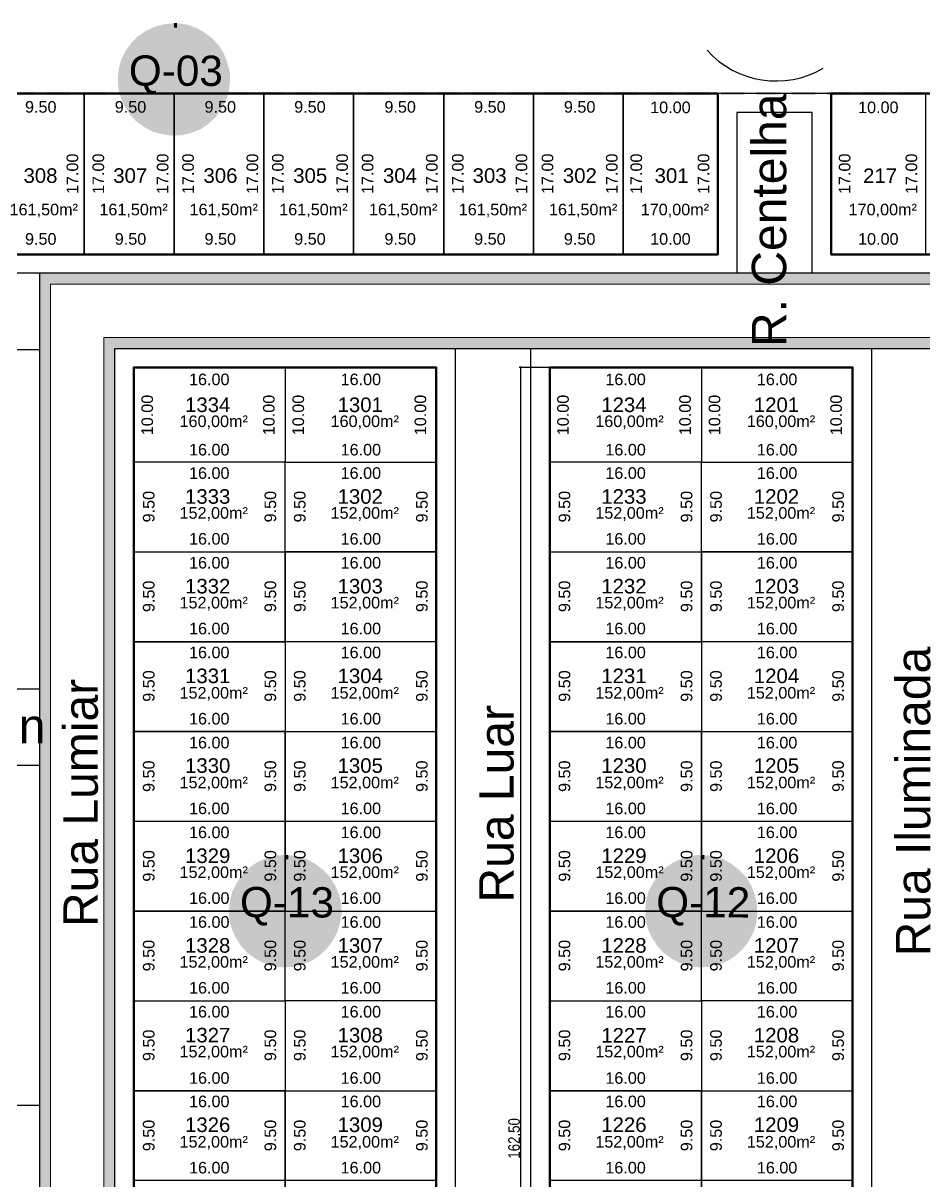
# Model space of a CAD drawing. Extents: x 246293 to 246943, y 9361385 to 9361710.
# Drawn here: x 246475.3 to 246570.5, y 9361574.8 to 9361697.2 of the extents above; entities that cross this region are included whole.
import ezdxf
from ezdxf.xclip import XClip

# ---------------------------------------------------------------- set-up
doc = ezdxf.new("R2010")
doc.units = 0
doc.header["$XCLIPFRAME"] = 0
doc.styles.add('style0', font='', dxfattribs={"height": 4.19039})
doc.styles.add('style1', font='', dxfattribs={"height": 39.531983})
doc.styles.add('style2', font='', dxfattribs={"height": 39.531983})
doc.styles.get('style0').set_extended_font_data('Arial')
doc.styles.get('style1').set_extended_font_data('Arial')
doc.styles.get('style2').set_extended_font_data('TechnicLite0000')

# ---------------------------------------------------------------- blocks, each defined once
blk = doc.blocks.new('Viewport1')
at = {"linetype": 'Continuous', "lineweight": 25, "true_color": 0x0037dd}
for points in [[(246491.25, 9361697.24), (246490.25, 9361697.13), (246489.25, 9361696.87), (246488.3, 9361696.45), (246487.46, 9361695.87), (246486.72, 9361695.13), (246486.14, 9361694.34), (246485.66, 9361693.39), (246485.4, 9361692.39), (246485.3, 9361691.39), (246485.35, 9361690.33), (246485.61, 9361689.38), (246486.03, 9361688.44), (246486.61, 9361687.54), (246487.3, 9361686.8), (246488.14, 9361686.22), (246489.04, 9361685.75), (246490.04, 9361685.48), (246491.04, 9361685.33), (246492.09, 9361685.38), (246493.1, 9361685.64), (246494.05, 9361686.01), (246494.89, 9361686.59), (246495.63, 9361687.28), (246496.26, 9361688.12), (246496.73, 9361689.02), (246497.05, 9361690.02), (246497.16, 9361691.02), (246497.16, 9361692.02), (246496.89, 9361693.02), (246496.52, 9361694.02), (246496, 9361694.87), (246495.31, 9361695.61), (246494.47, 9361696.24), (246493.57, 9361696.76), (246492.62, 9361697.08), (246491.57, 9361697.24), (246491.57, 9361696.76), (246492.52, 9361696.66), (246493.41, 9361696.34), (246494.26, 9361695.92), (246494.99, 9361695.29), (246495.63, 9361694.6), (246496.15, 9361693.81), (246496.52, 9361692.92), (246496.68, 9361691.97), (246496.73, 9361691.02), (246496.63, 9361690.07), (246496.31, 9361689.17), (246495.89, 9361688.33), (246495.31, 9361687.59), (246494.63, 9361686.96), (246493.83, 9361686.43), (246492.94, 9361686.06), (246492.04, 9361685.85), (246491.09, 9361685.8), (246490.14, 9361685.91), (246489.2, 9361686.17), (246488.35, 9361686.59), (246487.61, 9361687.17), (246486.93, 9361687.86), (246486.4, 9361688.65), (246486.03, 9361689.49), (246485.82, 9361690.44), (246485.72, 9361691.39), (246485.82, 9361692.34), (246486.09, 9361693.23), (246486.51, 9361694.08), (246487.03, 9361694.87), (246487.72, 9361695.55), (246488.51, 9361696.08), (246489.41, 9361696.45), (246490.3, 9361696.71), (246491.25, 9361696.76)], [(246491.57, 9361696.76), (246491.25, 9361696.76), (246491.25, 9361697.24), (246491.57, 9361697.24)], [(246503.01, 9361609.26), (246502, 9361609.15), (246501, 9361608.89), (246500.05, 9361608.47), (246499.21, 9361607.89), (246498.47, 9361607.15), (246497.89, 9361606.31), (246497.42, 9361605.41), (246497.16, 9361604.41), (246497.05, 9361603.41), (246497.1, 9361602.35), (246497.37, 9361601.35), (246497.79, 9361600.45), (246498.37, 9361599.56), (246499.05, 9361598.82), (246499.9, 9361598.24), (246500.79, 9361597.77), (246501.79, 9361597.45), (246502.79, 9361597.34), (246503.85, 9361597.4), (246504.85, 9361597.66), (246505.8, 9361598.03), (246506.64, 9361598.61), (246507.38, 9361599.29), (246508.01, 9361600.14), (246508.49, 9361601.03), (246508.8, 9361602.04), (246508.96, 9361603.04), (246508.91, 9361604.04), (246508.7, 9361605.04), (246508.28, 9361605.99), (246507.75, 9361606.89), (246507.06, 9361607.62), (246506.22, 9361608.26), (246505.32, 9361608.78), (246504.38, 9361609.1), (246503.32, 9361609.21), (246503.32, 9361608.78), (246504.27, 9361608.63), (246505.17, 9361608.36), (246506.01, 9361607.89), (246506.75, 9361607.31), (246507.38, 9361606.62), (246507.91, 9361605.83), (246508.28, 9361604.94), (246508.43, 9361603.99), (246508.49, 9361603.04), (246508.38, 9361602.09), (246508.07, 9361601.19), (246507.64, 9361600.35), (246507.06, 9361599.61), (246506.38, 9361598.93), (246505.59, 9361598.45), (246504.69, 9361598.08), (246503.8, 9361597.82), (246502.85, 9361597.77), (246501.9, 9361597.92), (246500.95, 9361598.19), (246500.11, 9361598.61), (246499.37, 9361599.14), (246498.68, 9361599.87), (246498.16, 9361600.67), (246497.79, 9361601.51), (246497.58, 9361602.46), (246497.47, 9361603.41), (246497.58, 9361604.36), (246497.84, 9361605.25), (246498.26, 9361606.1), (246498.84, 9361606.89), (246499.47, 9361607.52), (246500.26, 9361608.1), (246501.16, 9361608.47), (246502.06, 9361608.73), (246503.01, 9361608.78)], [(246503.32, 9361608.78), (246503.01, 9361608.78), (246503.01, 9361609.26), (246503.32, 9361609.21)], [(246547.02, 9361609.26), (246545.96, 9361609.15), (246545.02, 9361608.89), (246544.07, 9361608.47), (246543.22, 9361607.89), (246542.49, 9361607.15), (246541.91, 9361606.31), (246541.43, 9361605.41), (246541.17, 9361604.41), (246541.06, 9361603.41), (246541.11, 9361602.35), (246541.38, 9361601.35), (246541.8, 9361600.45), (246542.38, 9361599.56), (246543.06, 9361598.82), (246543.91, 9361598.24), (246544.8, 9361597.77), (246545.81, 9361597.45), (246546.81, 9361597.34), (246547.86, 9361597.4), (246548.86, 9361597.66), (246549.81, 9361598.03), (246550.66, 9361598.61), (246551.39, 9361599.29), (246552.03, 9361600.14), (246552.5, 9361601.03), (246552.82, 9361602.04), (246552.92, 9361603.04), (246552.87, 9361604.04), (246552.66, 9361605.04), (246552.29, 9361605.99), (246551.76, 9361606.89), (246551.02, 9361607.62), (246550.23, 9361608.26), (246549.34, 9361608.78), (246548.34, 9361609.1), (246547.33, 9361609.21), (246547.33, 9361608.78), (246548.28, 9361608.63), (246549.18, 9361608.36), (246550.02, 9361607.89), (246550.76, 9361607.31), (246551.39, 9361606.62), (246551.92, 9361605.83), (246552.24, 9361604.94), (246552.45, 9361603.99), (246552.5, 9361603.04), (246552.39, 9361602.09), (246552.08, 9361601.19), (246551.66, 9361600.35), (246551.08, 9361599.61), (246550.39, 9361598.93), (246549.6, 9361598.45), (246548.7, 9361598.08), (246547.76, 9361597.82), (246546.81, 9361597.77), (246545.91, 9361597.92), (246544.96, 9361598.19), (246544.12, 9361598.61), (246543.38, 9361599.14), (246542.7, 9361599.87), (246542.17, 9361600.67), (246541.8, 9361601.51), (246541.54, 9361602.46), (246541.48, 9361603.41), (246541.59, 9361604.36), (246541.85, 9361605.25), (246542.27, 9361606.1), (246542.8, 9361606.89), (246543.49, 9361607.52), (246544.28, 9361608.1), (246545.12, 9361608.47), (246546.07, 9361608.73), (246547.02, 9361608.78)], [(246547.33, 9361608.78), (246547.02, 9361608.78), (246547.02, 9361609.26), (246547.33, 9361609.21)]]:
    blk.add_hatch(color=162, dxfattribs=at).paths.add_polyline_path(points)
at = {"linetype": 'Continuous', "lineweight": 25, "true_color": 0xfafafa}
for points in [[(246491.25, 9361697.03), (246490.2, 9361696.92), (246492.25, 9361696.92)], [(246494.36, 9361696.08), (246495.15, 9361695.45), (246487.3, 9361695.45), (246488.14, 9361696.08)], [(246493.41, 9361696.61), (246494.31, 9361696.13), (246488.14, 9361696.13), (246489.09, 9361696.61)], [(246494.31, 9361696.13), (246494.36, 9361696.08), (246488.14, 9361696.08), (246488.14, 9361696.13)], [(246493.36, 9361696.61), (246493.41, 9361696.61), (246489.09, 9361696.61), (246489.14, 9361696.61)], [(246492.36, 9361696.92), (246493.36, 9361696.61), (246489.14, 9361696.61), (246490.14, 9361696.92)], [(246492.25, 9361696.92), (246492.36, 9361696.92), (246490.14, 9361696.92), (246490.2, 9361696.92)], [(246495.89, 9361694.6), (246496.42, 9361693.65), (246486.03, 9361693.65), (246486.56, 9361694.6)], [(246495.2, 9361695.39), (246495.89, 9361694.6), (246486.56, 9361694.6), (246486.61, 9361694.6), (246487.3, 9361695.39)], [(246495.15, 9361695.45), (246495.2, 9361695.39), (246487.3, 9361695.39), (246487.3, 9361695.45)], [(246496.47, 9361693.65), (246496.79, 9361692.65), (246485.66, 9361692.65), (246486.03, 9361693.65)], [(246496.47, 9361693.65), (246486.03, 9361693.65), (246496.42, 9361693.65)], [(246496.79, 9361692.6), (246496.94, 9361691.6), (246485.51, 9361691.6), (246485.66, 9361692.6)], [(246496.79, 9361692.65), (246496.79, 9361692.6), (246485.66, 9361692.6), (246485.66, 9361692.65)], [(246496.94, 9361691.6), (246496.94, 9361691.55), (246485.51, 9361691.55), (246485.51, 9361691.6)], [(246496.94, 9361691.55), (246496.89, 9361690.49), (246485.56, 9361690.49), (246485.51, 9361691.55)], [(246496.89, 9361690.49), (246496.89, 9361690.44), (246485.56, 9361690.44), (246485.56, 9361690.49)], [(246496.89, 9361690.44), (246496.63, 9361689.44), (246485.82, 9361689.44), (246485.56, 9361690.44)], [(246496.63, 9361689.44), (246496.63, 9361689.38), (246485.82, 9361689.38), (246485.82, 9361689.44)], [(246496.63, 9361689.38), (246496.21, 9361688.44), (246486.3, 9361688.44), (246485.82, 9361689.38)], [(246496.21, 9361688.44), (246496.21, 9361688.38), (246486.3, 9361688.38), (246486.3, 9361688.44)], [(246496.21, 9361688.38), (246495.57, 9361687.54), (246486.93, 9361687.54), (246486.88, 9361687.54), (246486.3, 9361688.38)], [(246495.57, 9361687.54), (246494.78, 9361686.8), (246487.67, 9361686.8), (246486.93, 9361687.54)], [(246494.78, 9361686.8), (246494.78, 9361686.75), (246487.72, 9361686.75), (246487.67, 9361686.8)], [(246494.78, 9361686.75), (246493.89, 9361686.22), (246488.62, 9361686.22), (246487.72, 9361686.75)], [(246493.89, 9361686.22), (246493.83, 9361686.17), (246488.67, 9361686.17), (246488.62, 9361686.22)], [(246493.83, 9361686.17), (246492.89, 9361685.8), (246489.62, 9361685.8), (246488.67, 9361686.17)], [(246492.89, 9361685.8), (246492.83, 9361685.8), (246489.67, 9361685.8), (246489.62, 9361685.8)], [(246491.78, 9361685.59), (246490.67, 9361685.59), (246489.67, 9361685.8)], [(246489.67, 9361685.8), (246491.78, 9361685.59), (246492.83, 9361685.8)], [(246504.11, 9361608.89), (246505.11, 9361608.63), (246500.9, 9361608.63), (246501.9, 9361608.89)], [(246504.01, 9361608.94), (246504.11, 9361608.89), (246501.9, 9361608.89), (246501.95, 9361608.94)], [(246503.01, 9361608.99), (246501.95, 9361608.94), (246504.01, 9361608.94)], [(246548.12, 9361608.89), (246549.07, 9361608.63), (246544.91, 9361608.63), (246545.91, 9361608.89)], [(246547.02, 9361608.99), (246545.91, 9361608.94), (246548.02, 9361608.94)], [(246548.02, 9361608.94), (246548.12, 9361608.89), (246545.91, 9361608.89), (246545.91, 9361608.94)], [(246506.12, 9361608.1), (246506.91, 9361607.47), (246499.05, 9361607.47), (246499.9, 9361608.1)], [(246505.17, 9361608.63), (246506.06, 9361608.1), (246499.9, 9361608.1), (246500.84, 9361608.63)], [(246506.12, 9361608.1), (246499.9, 9361608.1), (246506.06, 9361608.1)], [(246505.11, 9361608.63), (246505.17, 9361608.63), (246500.84, 9361608.63), (246500.9, 9361608.63)], [(246550.13, 9361608.1), (246550.92, 9361607.47), (246543.06, 9361607.47), (246543.91, 9361608.1)], [(246549.13, 9361608.63), (246550.08, 9361608.1), (246543.91, 9361608.1), (246544.86, 9361608.63)], [(246550.13, 9361608.1), (246543.91, 9361608.1), (246550.08, 9361608.1)], [(246549.07, 9361608.63), (246549.13, 9361608.63), (246544.86, 9361608.63), (246544.91, 9361608.63)], [(246507.7, 9361606.62), (246508.17, 9361605.67), (246497.79, 9361605.67), (246498.31, 9361606.62)], [(246507.64, 9361606.62), (246507.7, 9361606.62), (246498.31, 9361606.62), (246498.37, 9361606.62)], [(246506.96, 9361607.41), (246507.64, 9361606.62), (246498.37, 9361606.62), (246499.05, 9361607.41)], [(246506.91, 9361607.47), (246506.96, 9361607.41), (246499.05, 9361607.41), (246499.05, 9361607.47)], [(246551.66, 9361606.62), (246552.18, 9361605.67), (246541.8, 9361605.67), (246542.33, 9361606.62)], [(246550.97, 9361607.41), (246551.66, 9361606.62), (246542.33, 9361606.62), (246543.01, 9361607.41)], [(246550.92, 9361607.47), (246550.97, 9361607.41), (246543.01, 9361607.41), (246543.06, 9361607.47)], [(246508.22, 9361605.67), (246508.54, 9361604.67), (246497.42, 9361604.67), (246497.79, 9361605.67)], [(246508.22, 9361605.67), (246497.79, 9361605.67), (246508.17, 9361605.67)], [(246552.24, 9361605.67), (246552.55, 9361604.67), (246541.43, 9361604.67), (246541.8, 9361605.67)], [(246552.24, 9361605.67), (246541.8, 9361605.67), (246552.18, 9361605.67)], [(246508.54, 9361604.62), (246508.7, 9361603.56), (246497.26, 9361603.56), (246497.42, 9361604.62)], [(246508.54, 9361604.67), (246508.54, 9361604.62), (246497.42, 9361604.62), (246497.42, 9361604.67)], [(246552.55, 9361604.62), (246552.71, 9361603.56), (246541.27, 9361603.56), (246541.43, 9361604.62)], [(246552.55, 9361604.67), (246552.55, 9361604.62), (246541.43, 9361604.62), (246541.43, 9361604.67)], [(246508.7, 9361603.56), (246508.65, 9361602.51), (246497.31, 9361602.51), (246497.26, 9361603.56)], [(246552.71, 9361603.56), (246552.66, 9361602.51), (246541.33, 9361602.51), (246541.27, 9361603.56)], [(246508.65, 9361602.51), (246508.65, 9361602.46), (246497.31, 9361602.46), (246497.31, 9361602.51)], [(246508.65, 9361602.46), (246508.43, 9361601.46), (246497.58, 9361601.46), (246497.31, 9361602.46)], [(246552.66, 9361602.51), (246552.66, 9361602.46), (246541.33, 9361602.46), (246541.33, 9361602.51)], [(246552.66, 9361602.46), (246552.39, 9361601.46), (246541.59, 9361601.46), (246541.33, 9361602.46)], [(246508.43, 9361601.46), (246508.38, 9361601.4), (246497.58, 9361601.4), (246497.58, 9361601.46)], [(246508.38, 9361601.4), (246507.96, 9361600.45), (246498.05, 9361600.45), (246497.58, 9361601.4)], [(246507.96, 9361600.45), (246507.96, 9361600.4), (246498.05, 9361600.4), (246498.05, 9361600.45)], [(246507.96, 9361600.4), (246507.33, 9361599.56), (246498.68, 9361599.56), (246498.05, 9361600.4)], [(246552.39, 9361601.46), (246552.39, 9361601.4), (246541.59, 9361601.4), (246541.59, 9361601.46)], [(246552.39, 9361601.4), (246551.97, 9361600.45), (246542.01, 9361600.45), (246541.59, 9361601.4)], [(246551.97, 9361600.45), (246551.92, 9361600.4), (246542.06, 9361600.4), (246542.01, 9361600.45)], [(246551.92, 9361600.4), (246551.34, 9361599.56), (246542.64, 9361599.56), (246542.06, 9361600.4)], [(246507.33, 9361599.56), (246507.33, 9361599.51), (246498.68, 9361599.51), (246498.68, 9361599.56)], [(246507.33, 9361599.51), (246506.54, 9361598.82), (246499.42, 9361598.82), (246498.68, 9361599.51)], [(246551.34, 9361599.56), (246551.29, 9361599.51), (246542.7, 9361599.51), (246542.64, 9361599.56)], [(246551.29, 9361599.51), (246550.55, 9361598.82), (246543.43, 9361598.82), (246542.7, 9361599.51)], [(246506.54, 9361598.82), (246506.54, 9361598.77), (246499.47, 9361598.77), (246499.42, 9361598.82)], [(246506.54, 9361598.77), (246505.64, 9361598.19), (246500.37, 9361598.19), (246499.47, 9361598.77)], [(246505.64, 9361598.19), (246505.59, 9361598.19), (246500.42, 9361598.19), (246500.37, 9361598.19)], [(246505.59, 9361598.19), (246504.64, 9361597.82), (246501.37, 9361597.82), (246500.42, 9361598.19)], [(246504.64, 9361597.82), (246504.59, 9361597.82), (246501.42, 9361597.82), (246501.37, 9361597.82)], [(246503.53, 9361597.61), (246502.43, 9361597.61), (246501.42, 9361597.82)], [(246501.42, 9361597.82), (246503.53, 9361597.61), (246504.59, 9361597.82)], [(246550.55, 9361598.82), (246550.5, 9361598.77), (246543.49, 9361598.77), (246543.43, 9361598.82)], [(246550.5, 9361598.77), (246549.65, 9361598.19), (246544.38, 9361598.19), (246543.49, 9361598.77)], [(246549.6, 9361598.19), (246544.38, 9361598.19), (246549.65, 9361598.19)], [(246549.6, 9361598.19), (246548.6, 9361597.82), (246545.44, 9361597.82), (246545.38, 9361597.82), (246544.38, 9361598.19)], [(246547.55, 9361597.61), (246546.44, 9361597.61), (246545.44, 9361597.82)], [(246545.44, 9361597.82), (246547.55, 9361597.61), (246548.6, 9361597.82)]]:
    blk.add_hatch(color=7, dxfattribs=at).paths.add_polyline_path(points)
at = {"linetype": 'Continuous', "lineweight": 0, "true_color": 0x93278f}
for points in [[(246474.07, 9361689.96), (246476.55, 9361689.96), (246476.55, 9361689.65), (246474.07, 9361689.65)], [(246477.81, 9361689.96), (246480.29, 9361689.96), (246480.29, 9361689.65), (246477.81, 9361689.65)], [(246481.55, 9361689.96), (246484.08, 9361689.96), (246484.08, 9361689.65), (246481.55, 9361689.65)], [(246485.3, 9361689.96), (246487.83, 9361689.96), (246487.83, 9361689.65), (246485.3, 9361689.65)], [(246489.04, 9361689.96), (246491.57, 9361689.96), (246491.57, 9361689.65), (246489.04, 9361689.65)], [(246492.83, 9361689.96), (246495.31, 9361689.96), (246495.31, 9361689.65), (246492.83, 9361689.65)], [(246496.58, 9361689.96), (246499.05, 9361689.96), (246499.05, 9361689.65), (246496.58, 9361689.65)], [(246500.32, 9361689.96), (246502.79, 9361689.96), (246502.79, 9361689.65), (246500.32, 9361689.65)], [(246504.06, 9361689.96), (246506.54, 9361689.96), (246506.54, 9361689.65), (246504.06, 9361689.65)], [(246507.8, 9361689.96), (246510.33, 9361689.96), (246510.33, 9361689.65), (246507.8, 9361689.65)], [(246511.54, 9361689.96), (246514.07, 9361689.96), (246514.07, 9361689.65), (246511.54, 9361689.65)], [(246515.29, 9361689.96), (246517.82, 9361689.96), (246517.82, 9361689.65), (246515.29, 9361689.65)], [(246519.08, 9361689.96), (246521.56, 9361689.96), (246521.56, 9361689.65), (246519.08, 9361689.65)], [(246522.82, 9361689.96), (246525.3, 9361689.96), (246525.3, 9361689.65), (246522.82, 9361689.65)], [(246526.57, 9361689.96), (246529.04, 9361689.96), (246529.04, 9361689.65), (246526.57, 9361689.65)], [(246530.31, 9361689.96), (246532.79, 9361689.96), (246532.79, 9361689.65), (246530.31, 9361689.65)], [(246534.05, 9361689.96), (246536.58, 9361689.96), (246536.58, 9361689.65), (246534.05, 9361689.65)], [(246537.79, 9361689.96), (246540.32, 9361689.96), (246540.32, 9361689.65), (246537.79, 9361689.65)], [(246541.54, 9361689.96), (246544.07, 9361689.96), (246544.07, 9361689.65), (246541.54, 9361689.65)], [(246545.33, 9361689.96), (246547.81, 9361689.96), (246547.81, 9361689.65), (246545.33, 9361689.65)], [(246549.07, 9361689.96), (246551.55, 9361689.96), (246551.55, 9361689.65), (246549.07, 9361689.65)], [(246552.82, 9361689.96), (246555.29, 9361689.96), (246555.29, 9361689.65), (246552.82, 9361689.65)], [(246556.56, 9361689.96), (246559.04, 9361689.96), (246559.04, 9361689.65), (246556.56, 9361689.65)], [(246560.3, 9361689.96), (246562.83, 9361689.96), (246562.83, 9361689.65), (246560.3, 9361689.65)], [(246564.04, 9361689.96), (246566.57, 9361689.96), (246566.57, 9361689.65), (246564.04, 9361689.65)], [(246567.79, 9361689.96), (246570.32, 9361689.96), (246570.32, 9361689.65), (246567.79, 9361689.65)]]:
    blk.add_hatch(color=217, dxfattribs=at).paths.add_polyline_path(points)
at = {"linetype": 'Continuous', "lineweight": 0, "true_color": 0xed1f24}
for points in [[(246783.26, 9361670.78), (246785, 9361670.3), (246477.02, 9361670.3), (246477.02, 9361670.78)], [(246912.66, 9361670.3), (246914.09, 9361669.77), (246477.02, 9361669.77), (246477.02, 9361670.3)], [(246914.09, 9361669.77), (246914.45, 9361669.62), (246477.02, 9361669.62), (246477.02, 9361669.77)], [(246478.18, 9361669.62), (246478.18, 9361662.71), (246477.02, 9361662.71), (246477.02, 9361669.62)], [(246786.21, 9361663.98), (246786.21, 9361662.82), (246483.82, 9361662.82), (246483.82, 9361663.98)], [(246484.98, 9361662.82), (246484.98, 9361454.86), (246483.82, 9361454.86), (246483.82, 9361662.82)], [(246478.18, 9361662.71), (246478.18, 9361454.86), (246477.02, 9361454.86), (246477.02, 9361662.71)]]:
    blk.add_hatch(color=240, dxfattribs=at).paths.add_polyline_path(points)
at = {"color": 1, "linetype": 'Continuous', "lineweight": 25, "true_color": 0xff0000}
for p, q in [((246530.94, 9361660.81), (246527.73, 9361660.81)), ((246527.88, 9361660.92), (246527.88, 9361498.13)), ((246527.94, 9361660.76), (246527.88, 9361660.81))]:
    blk.add_line(p, q, dxfattribs=at)
for points in [[(246665.72, 9361672.78), (246656.23, 9361672.78), (246646.74, 9361672.78), (246637.26, 9361672.78), (246627.72, 9361672.78), (246618.23, 9361672.78), (246608.74, 9361672.78), (246599.25, 9361672.78), (246589.77, 9361672.78), (246580.22, 9361672.78), (246570.74, 9361672.78), (246560.72, 9361672.78), (246560.72, 9361689.81), (246548.76, 9361689.81), (246548.76, 9361672.78), (246538.74, 9361672.78), (246529.26, 9361672.78), (246519.77, 9361672.78), (246510.23, 9361672.78), (246500.74, 9361672.78), (246491.25, 9361672.78), (246481.76, 9361672.78), (246472.22, 9361672.78)], [(246665.72, 9361670.78), (246656.23, 9361670.78), (246646.74, 9361670.78), (246637.26, 9361670.78), (246627.72, 9361670.78), (246618.23, 9361670.78), (246608.74, 9361670.78), (246599.25, 9361670.78), (246589.77, 9361670.78), (246580.22, 9361670.78), (246570.74, 9361670.78), (246558.72, 9361670.78), (246558.72, 9361687.8), (246550.76, 9361687.8), (246550.76, 9361670.78), (246538.74, 9361670.78), (246529.26, 9361670.78), (246519.77, 9361670.78), (246510.23, 9361670.78), (246500.74, 9361670.78), (246491.25, 9361670.78), (246481.76, 9361670.78), (246472.22, 9361670.78)], [(246465, 9361662.71), (246477.02, 9361662.71), (246477.02, 9361644.74), (246477.02, 9361626.76), (246465, 9361626.76)], [(246912.66, 9361670.3), (246785, 9361670.3), (246783.26, 9361670.78), (246477.02, 9361670.78), (246477.02, 9361662.71), (246477.02, 9361453.8), (246484.98, 9361452.8), (246484.98, 9361662.82), (246785, 9361662.82), (246785, 9361650.27), (246916.83, 9361650.27)], [(246520.98, 9361496.29), (246484.98, 9361496.29), (246484.98, 9361662.82), (246520.98, 9361662.82), (246520.98, 9361496.29)], [(246564.99, 9361496.29), (246528.99, 9361496.29), (246528.99, 9361662.82), (246564.99, 9361662.82), (246564.99, 9361496.29)], [(246518.98, 9361498.29), (246486.98, 9361498.29), (246486.98, 9361660.81), (246518.98, 9361660.81), (246518.98, 9361498.29)], [(246562.99, 9361498.29), (246530.99, 9361498.29), (246530.99, 9361660.81), (246562.99, 9361660.81), (246562.99, 9361498.29)], [(246454.2, 9361618.75), (246455.51, 9361618.75), (246465, 9361618.75), (246477.02, 9361618.75), (246477.02, 9361600.72), (246477.02, 9361582.74), (246465, 9361582.74), (246455.51, 9361582.74), (246445.97, 9361582.74), (246436.49, 9361582.74), (246427, 9361582.74), (246417.51, 9361582.74), (246408.02, 9361582.74), (246398.48, 9361582.74), (246389, 9361582.74), (246379.51, 9361582.74), (246375.71, 9361582.74)]]:
    blk.add_lwpolyline(points, dxfattribs=at)
at = {"color": 5, "linetype": 'Continuous', "lineweight": 50, "true_color": 0x0000ff}
for points in [[(246548.76, 9361689.81), (246538.74, 9361689.81), (246529.26, 9361689.81), (246519.77, 9361689.81), (246510.23, 9361689.81), (246500.74, 9361689.81), (246491.25, 9361689.81), (246481.76, 9361689.81), (246472.22, 9361689.81), (246462.74, 9361689.81), (246447.45, 9361689.81), (246444.08, 9361672.78), (246462.74, 9361672.78), (246472.22, 9361672.78), (246481.76, 9361672.78), (246491.25, 9361672.78), (246500.74, 9361672.78), (246510.23, 9361672.78), (246519.77, 9361672.78), (246529.26, 9361672.78), (246538.74, 9361672.78), (246548.76, 9361672.78), (246548.76, 9361689.81)], [(246665.72, 9361689.81), (246656.23, 9361689.81), (246646.74, 9361689.81), (246637.26, 9361689.81), (246627.72, 9361689.81), (246618.23, 9361689.81), (246608.74, 9361689.81), (246599.25, 9361689.81), (246589.77, 9361689.81), (246580.22, 9361689.81), (246570.74, 9361689.81), (246560.72, 9361689.81), (246560.72, 9361672.78), (246570.74, 9361672.78), (246580.22, 9361672.78), (246589.77, 9361672.78), (246599.25, 9361672.78), (246608.74, 9361672.78), (246618.23, 9361672.78), (246627.72, 9361672.78), (246637.26, 9361672.78), (246646.74, 9361672.78), (246656.23, 9361672.78), (246665.72, 9361672.78)], [(246486.98, 9361498.29), (246518.98, 9361498.29), (246518.98, 9361660.81), (246486.98, 9361660.81), (246486.98, 9361498.29)], [(246530.99, 9361498.29), (246562.99, 9361498.29), (246562.99, 9361660.81), (246530.99, 9361660.81), (246530.99, 9361498.29)]]:
    blk.add_lwpolyline(points, dxfattribs=at)
at = {"color": 3, "linetype": 'Continuous', "lineweight": 25, "true_color": 0x00ff00}
for points in [[(246481.76, 9361689.81), (246472.22, 9361689.81), (246472.22, 9361672.78), (246481.76, 9361672.78), (246481.76, 9361689.81)], [(246491.25, 9361689.81), (246481.76, 9361689.81), (246481.76, 9361672.78), (246491.25, 9361672.78), (246491.25, 9361689.81)], [(246500.74, 9361689.81), (246491.25, 9361689.81), (246491.25, 9361672.78), (246500.74, 9361672.78), (246500.74, 9361689.81)], [(246510.23, 9361689.81), (246500.74, 9361689.81), (246500.74, 9361672.78), (246510.23, 9361672.78), (246510.23, 9361689.81)], [(246519.77, 9361689.81), (246510.23, 9361689.81), (246510.23, 9361672.78), (246519.77, 9361672.78), (246519.77, 9361689.81)], [(246529.26, 9361689.81), (246519.77, 9361689.81), (246519.77, 9361672.78), (246529.26, 9361672.78), (246529.26, 9361689.81)], [(246538.74, 9361689.81), (246529.26, 9361689.81), (246529.26, 9361672.78), (246538.74, 9361672.78), (246538.74, 9361689.81)], [(246548.76, 9361689.81), (246538.74, 9361689.81), (246538.74, 9361672.78), (246548.76, 9361672.78), (246548.76, 9361689.81)], [(246570.74, 9361689.81), (246560.72, 9361689.81), (246560.72, 9361672.78), (246570.74, 9361672.78), (246570.74, 9361689.81)], [(246503.01, 9361660.81), (246503.01, 9361650.8), (246486.98, 9361650.8), (246486.98, 9361660.81), (246503.01, 9361660.81)], [(246503.01, 9361660.81), (246503.01, 9361650.8), (246518.98, 9361650.8), (246518.98, 9361660.81), (246503.01, 9361660.81)], [(246547.02, 9361660.81), (246547.02, 9361650.8), (246530.99, 9361650.8), (246530.99, 9361660.81), (246547.02, 9361660.81)], [(246547.02, 9361660.81), (246547.02, 9361650.8), (246562.99, 9361650.8), (246562.99, 9361660.81), (246547.02, 9361660.81)], [(246503.01, 9361641.31), (246503.01, 9361650.8), (246486.98, 9361650.8), (246486.98, 9361641.31), (246503.01, 9361641.31)], [(246503.01, 9361641.31), (246503.01, 9361650.8), (246518.98, 9361650.8), (246518.98, 9361641.31), (246503.01, 9361641.31)], [(246547.02, 9361641.31), (246547.02, 9361650.8), (246530.99, 9361650.8), (246530.99, 9361641.31), (246547.02, 9361641.31)], [(246547.02, 9361641.31), (246547.02, 9361650.8), (246562.99, 9361650.8), (246562.99, 9361641.31), (246547.02, 9361641.31)], [(246503.01, 9361641.31), (246518.98, 9361641.31), (246518.98, 9361631.77), (246503.01, 9361631.77), (246503.01, 9361641.31), (246503.01, 9361631.77), (246486.98, 9361631.77), (246486.98, 9361641.31), (246503.01, 9361641.31)], [(246547.02, 9361641.31), (246562.99, 9361641.31), (246562.99, 9361631.77), (246547.02, 9361631.77), (246547.02, 9361641.31), (246547.02, 9361631.77), (246530.99, 9361631.77), (246530.99, 9361641.31), (246547.02, 9361641.31)], [(246503.01, 9361622.28), (246518.98, 9361622.28), (246518.98, 9361631.77), (246503.01, 9361631.77), (246503.01, 9361622.28), (246486.98, 9361622.28), (246486.98, 9361631.77), (246503.01, 9361631.77), (246503.01, 9361622.28), (246518.98, 9361622.28), (246518.98, 9361612.79), (246503.01, 9361612.79), (246503.01, 9361622.28), (246503.01, 9361612.79), (246486.98, 9361612.79), (246486.98, 9361622.28), (246503.01, 9361622.28)], [(246547.02, 9361622.28), (246562.99, 9361622.28), (246562.99, 9361631.77), (246547.02, 9361631.77), (246547.02, 9361622.28), (246530.99, 9361622.28), (246530.99, 9361631.77), (246547.02, 9361631.77), (246547.02, 9361622.28), (246562.99, 9361622.28), (246562.99, 9361612.79), (246547.02, 9361612.79), (246547.02, 9361622.28), (246547.02, 9361612.79), (246530.99, 9361612.79), (246530.99, 9361622.28), (246547.02, 9361622.28)], [(246503.01, 9361603.3), (246518.98, 9361603.3), (246518.98, 9361593.81), (246503.01, 9361593.81), (246503.01, 9361603.3), (246486.98, 9361603.3), (246486.98, 9361593.81), (246503.01, 9361593.81), (246503.01, 9361603.3), (246518.98, 9361603.3), (246518.98, 9361612.79), (246503.01, 9361612.79), (246503.01, 9361603.3), (246503.01, 9361612.79), (246486.98, 9361612.79), (246486.98, 9361603.3), (246503.01, 9361603.3)], [(246547.02, 9361603.3), (246562.99, 9361603.3), (246562.99, 9361593.81), (246547.02, 9361593.81), (246547.02, 9361603.3), (246530.99, 9361603.3), (246530.99, 9361593.81), (246547.02, 9361593.81), (246547.02, 9361603.3), (246562.99, 9361603.3), (246562.99, 9361612.79), (246547.02, 9361612.79), (246547.02, 9361603.3), (246547.02, 9361612.79), (246530.99, 9361612.79), (246530.99, 9361603.3), (246547.02, 9361603.3)], [(246503.01, 9361584.27), (246518.98, 9361584.27), (246518.98, 9361593.81), (246503.01, 9361593.81), (246503.01, 9361584.27), (246486.98, 9361584.27), (246486.98, 9361593.81), (246503.01, 9361593.81), (246503.01, 9361584.27), (246518.98, 9361584.27), (246518.98, 9361574.78), (246503.01, 9361574.78), (246503.01, 9361584.27), (246503.01, 9361574.78), (246486.98, 9361574.78), (246486.98, 9361584.27), (246503.01, 9361584.27)], [(246547.02, 9361584.27), (246562.99, 9361584.27), (246562.99, 9361593.81), (246547.02, 9361593.81), (246547.02, 9361584.27), (246530.99, 9361584.27), (246530.99, 9361593.81), (246547.02, 9361593.81), (246547.02, 9361584.27), (246562.99, 9361584.27), (246562.99, 9361574.78), (246547.02, 9361574.78), (246547.02, 9361584.27), (246547.02, 9361574.78), (246530.99, 9361574.78), (246530.99, 9361584.27), (246547.02, 9361584.27)], [(246503.01, 9361565.29), (246518.98, 9361565.29), (246518.98, 9361555.8), (246503.01, 9361555.8), (246503.01, 9361565.29), (246486.98, 9361565.29), (246486.98, 9361555.8), (246503.01, 9361555.8), (246503.01, 9361565.29), (246518.98, 9361565.29), (246518.98, 9361574.78), (246503.01, 9361574.78), (246503.01, 9361565.29), (246503.01, 9361574.78), (246486.98, 9361574.78), (246486.98, 9361565.29), (246503.01, 9361565.29)], [(246547.02, 9361565.29), (246562.99, 9361565.29), (246562.99, 9361555.8), (246547.02, 9361555.8), (246547.02, 9361565.29), (246530.99, 9361565.29), (246530.99, 9361555.8), (246547.02, 9361555.8), (246547.02, 9361565.29), (246562.99, 9361565.29), (246562.99, 9361574.78), (246547.02, 9361574.78), (246547.02, 9361565.29), (246547.02, 9361574.78), (246530.99, 9361574.78), (246530.99, 9361565.29), (246547.02, 9361565.29)]]:
    blk.add_lwpolyline(points, dxfattribs=at)
at = {"color": 240, "linetype": 'Continuous', "lineweight": 0, "true_color": 0xed1f24}
blk.add_lwpolyline([(246784.84, 9361669.09), (246783.05, 9361669.62), (246478.18, 9361669.62), (246478.18, 9361662.71), (246478.18, 9361454.86), (246483.82, 9361454.12), (246483.82, 9361663.98), (246786.21, 9361663.98), (246786.21, 9361651.48), (246916.4, 9361651.48)], dxfattribs=at)
at = {"color": 254, "linetype": 'Continuous', "lineweight": 25, "true_color": 0xdcdcdc}
blk.add_arc((246554.92, 9361700.98), 9.86, 222.0996, 300.2399, dxfattribs=at)
at = {"color": 162, "linetype": 'Continuous', "lineweight": 25, "true_color": 0x0037dd, "char_height": 3.202, "attachment_point": 7, "rotation": 359.8022, "style": 'style0'}
for s, insert in [('Q-03', (246486.46, 9361689.75)), ('Q-13', (246498.21, 9361601.77)), ('Q-12', (246542.22, 9361601.77))]:
    blk.add_mtext(s, dxfattribs=dict(at, insert=insert))
at = {"color": 18, "linetype": 'Continuous', "lineweight": 25, "true_color": 0x000000, "insert": (246556.03, 9361662.97), "char_height": 3.6369, "attachment_point": 7, "rotation": 90, "style": 'style1'}
blk.add_mtext('R. Centelha', dxfattribs=at)
at = {"color": 1, "linetype": 'Continuous', "lineweight": 25, "true_color": 0xff0000, "attachment_point": 7, "style": 'style0'}
for s, insert, char_height in [('9.50', (246475.49, 9361687.75), 1.225), ('9.50', (246484.98, 9361687.75), 1.225), ('9.50', (246494.47, 9361687.75), 1.225), ('9.50', (246503.95, 9361687.75), 1.225), ('9.50', (246513.49, 9361687.75), 1.225), ('9.50', (246522.98, 9361687.75), 1.225), ('9.50', (246532.47, 9361687.75), 1.225), ('10.00', (246541.59, 9361687.7), 1.225), ('10.00', (246563.57, 9361687.7), 1.225), ('308', (246475.33, 9361680.32), 1.542), ('307', (246484.82, 9361680.32), 1.542), ('306', (246494.36, 9361680.32), 1.542), ('305', (246503.85, 9361680.32), 1.542), ('304', (246513.34, 9361680.32), 1.542), ('303', (246522.82, 9361680.32), 1.542), ('302', (246532.36, 9361680.32), 1.542), ('301', (246542.06, 9361680.32), 1.542), ('217', (246564.1, 9361680.32), 1.542), ('161,50m²', (246473.86, 9361676.68), 1.225), ('161,50m²', (246483.35, 9361676.68), 1.225), ('161,50m²', (246492.89, 9361676.68), 1.225), ('161,50m²', (246502.37, 9361676.68), 1.225), ('161,50m²', (246511.86, 9361676.68), 1.225), ('161,50m²', (246521.35, 9361676.68), 1.225), ('161,50m²', (246530.89, 9361676.68), 1.225), ('170,00m²', (246540.59, 9361676.68), 1.225), ('170,00m²', (246562.57, 9361676.68), 1.225), ('9.50', (246475.49, 9361673.78), 1.225), ('9.50', (246484.98, 9361673.78), 1.225), ('9.50', (246494.47, 9361673.78), 1.225), ('9.50', (246503.95, 9361673.78), 1.225), ('9.50', (246513.49, 9361673.78), 1.225), ('9.50', (246522.98, 9361673.78), 1.225), ('9.50', (246532.47, 9361673.78), 1.225), ('10.00', (246541.59, 9361673.78), 1.225), ('10.00', (246563.57, 9361673.78), 1.225), ('16.00', (246492.83, 9361658.92), 1.225), ('16.00', (246508.86, 9361658.92), 1.225), ('16.00', (246536.85, 9361658.92), 1.225), ('16.00', (246552.87, 9361658.92), 1.225), ('1334', (246492.41, 9361656.07), 1.542), ('1301', (246508.54, 9361656.07), 1.542), ('1234', (246536.42, 9361656.07), 1.542), ('1201', (246552.55, 9361656.07), 1.542), ('160,00m²', (246491.83, 9361654.28), 1.225), ('160,00m²', (246507.8, 9361654.28), 1.225), ('160,00m²', (246535.79, 9361654.28), 1.225), ('160,00m²', (246551.81, 9361654.28), 1.225), ('16.00', (246492.83, 9361651.48), 1.225), ('16.00', (246508.86, 9361651.48), 1.225), ('16.00', (246536.85, 9361651.48), 1.225), ('16.00', (246552.87, 9361651.48), 1.225), ('16.00', (246492.83, 9361649.01), 1.225), ('16.00', (246508.86, 9361649.01), 1.225), ('16.00', (246536.85, 9361649.01), 1.225), ('16.00', (246552.87, 9361649.01), 1.225), ('1333', (246492.41, 9361646.37), 1.542), ('1302', (246508.54, 9361646.37), 1.542), ('1233', (246536.42, 9361646.37), 1.542), ('1202', (246552.55, 9361646.37), 1.542), ('152,00m²', (246491.83, 9361644.58), 1.225), ('152,00m²', (246507.8, 9361644.58), 1.225), ('152,00m²', (246535.79, 9361644.58), 1.225), ('152,00m²', (246551.81, 9361644.58), 1.225), ('16.00', (246492.83, 9361642.05), 1.225), ('16.00', (246508.86, 9361642.05), 1.225), ('16.00', (246536.85, 9361642.05), 1.225), ('16.00', (246552.87, 9361642.05), 1.225), ('16.00', (246492.83, 9361639.52), 1.225), ('16.00', (246508.86, 9361639.52), 1.225), ('16.00', (246536.85, 9361639.52), 1.225), ('16.00', (246552.87, 9361639.52), 1.225), ('1332', (246492.41, 9361636.88), 1.542), ('1303', (246508.54, 9361636.88), 1.542), ('1232', (246536.42, 9361636.88), 1.542), ('1203', (246552.55, 9361636.88), 1.542), ('152,00m²', (246491.83, 9361635.09), 1.225), ('152,00m²', (246507.8, 9361635.09), 1.225), ('152,00m²', (246535.79, 9361635.09), 1.225), ('152,00m²', (246551.81, 9361635.09), 1.225), ('16.00', (246492.83, 9361632.56), 1.225), ('16.00', (246508.86, 9361632.56), 1.225), ('16.00', (246536.85, 9361632.56), 1.225), ('16.00', (246552.87, 9361632.56), 1.225), ('16.00', (246492.83, 9361630.03), 1.225), ('16.00', (246508.86, 9361630.03), 1.225), ('16.00', (246536.85, 9361630.03), 1.225), ('16.00', (246552.87, 9361630.03), 1.225), ('1331', (246492.41, 9361627.39), 1.542), ('1304', (246508.54, 9361627.39), 1.542), ('1231', (246536.42, 9361627.39), 1.542), ('1204', (246552.55, 9361627.39), 1.542), ('152,00m²', (246491.83, 9361625.55), 1.225), ('152,00m²', (246507.8, 9361625.55), 1.225), ('152,00m²', (246535.79, 9361625.55), 1.225), ('152,00m²', (246551.81, 9361625.55), 1.225), ('16.00', (246492.83, 9361623.02), 1.225), ('16.00', (246508.86, 9361623.02), 1.225), ('16.00', (246536.85, 9361623.02), 1.225), ('16.00', (246552.87, 9361623.02), 1.225), ('16.00', (246492.83, 9361620.49), 1.225), ('16.00', (246508.86, 9361620.49), 1.225), ('16.00', (246536.85, 9361620.49), 1.225), ('16.00', (246552.87, 9361620.49), 1.225), ('1330', (246492.41, 9361617.9), 1.542), ('1305', (246508.54, 9361617.9), 1.542), ('1230', (246536.42, 9361617.9), 1.542), ('1205', (246552.55, 9361617.9), 1.542), ('152,00m²', (246491.83, 9361616.06), 1.225), ('152,00m²', (246507.8, 9361616.06), 1.225), ('152,00m²', (246535.79, 9361616.06), 1.225), ('152,00m²', (246551.81, 9361616.06), 1.225), ('16.00', (246492.83, 9361613.53), 1.225), ('16.00', (246508.86, 9361613.53), 1.225), ('16.00', (246536.85, 9361613.53), 1.225), ('16.00', (246552.87, 9361613.53), 1.225), ('16.00', (246492.83, 9361611), 1.225), ('16.00', (246508.86, 9361611), 1.225), ('16.00', (246536.85, 9361611), 1.225), ('16.00', (246552.87, 9361611), 1.225), ('1329', (246492.41, 9361608.36), 1.542), ('1306', (246508.54, 9361608.36), 1.542), ('1229', (246536.42, 9361608.36), 1.542), ('1206', (246552.55, 9361608.36), 1.542), ('152,00m²', (246491.83, 9361606.57), 1.225), ('152,00m²', (246507.8, 9361606.57), 1.225), ('152,00m²', (246535.79, 9361606.57), 1.225), ('152,00m²', (246551.81, 9361606.57), 1.225), ('16.00', (246492.83, 9361604.04), 1.225), ('16.00', (246508.86, 9361604.04), 1.225), ('16.00', (246536.85, 9361604.04), 1.225), ('16.00', (246552.87, 9361604.04), 1.225), ('16.00', (246492.83, 9361601.51), 1.225), ('16.00', (246508.86, 9361601.51), 1.225), ('16.00', (246536.85, 9361601.51), 1.225), ('16.00', (246552.87, 9361601.51), 1.225), ('1328', (246492.41, 9361598.87), 1.542), ('1307', (246508.54, 9361598.87), 1.542), ('1228', (246536.42, 9361598.87), 1.542), ('1207', (246552.55, 9361598.87), 1.542), ('152,00m²', (246491.83, 9361597.08), 1.225), ('152,00m²', (246507.8, 9361597.08), 1.225), ('152,00m²', (246535.79, 9361597.08), 1.225), ('152,00m²', (246551.81, 9361597.08), 1.225), ('16.00', (246492.83, 9361594.55), 1.225), ('16.00', (246508.86, 9361594.55), 1.225), ('16.00', (246536.85, 9361594.55), 1.225), ('16.00', (246552.87, 9361594.55), 1.225), ('16.00', (246492.83, 9361592.02), 1.225), ('16.00', (246508.86, 9361592.02), 1.225), ('16.00', (246536.85, 9361592.02), 1.225), ('16.00', (246552.87, 9361592.02), 1.225), ('1327', (246492.41, 9361589.38), 1.542), ('1308', (246508.54, 9361589.38), 1.542), ('1227', (246536.42, 9361589.38), 1.542), ('1208', (246552.55, 9361589.38), 1.542), ('152,00m²', (246491.83, 9361587.59), 1.225), ('152,00m²', (246507.8, 9361587.59), 1.225), ('152,00m²', (246535.79, 9361587.59), 1.225), ('152,00m²', (246551.81, 9361587.59), 1.225), ('16.00', (246492.83, 9361585.01), 1.225), ('16.00', (246508.86, 9361585.01), 1.225), ('16.00', (246536.85, 9361585.01), 1.225), ('16.00', (246552.87, 9361585.01), 1.225), ('16.00', (246492.83, 9361582.53), 1.225), ('16.00', (246508.86, 9361582.53), 1.225), ('16.00', (246536.85, 9361582.53), 1.225), ('16.00', (246552.87, 9361582.53), 1.225), ('1326', (246492.41, 9361579.9), 1.542), ('1309', (246508.54, 9361579.9), 1.542), ('1226', (246536.42, 9361579.9), 1.542), ('1209', (246552.55, 9361579.9), 1.542), ('152,00m²', (246491.83, 9361578.05), 1.225), ('152,00m²', (246507.8, 9361578.05), 1.225), ('152,00m²', (246535.79, 9361578.05), 1.225), ('152,00m²', (246551.81, 9361578.05), 1.225), ('16.00', (246492.83, 9361575.52), 1.225), ('16.00', (246508.86, 9361575.52), 1.225), ('16.00', (246536.85, 9361575.52), 1.225), ('16.00', (246552.87, 9361575.52), 1.225)]:
    blk.add_mtext(s, dxfattribs=dict(at, insert=insert, char_height=char_height))
at = {"color": 1, "linetype": 'Continuous', "lineweight": 25, "true_color": 0xff0000, "char_height": 1.225, "attachment_point": 7, "rotation": 90, "style": 'style0'}
for s, insert in [('17.00', (246481.13, 9361679.16)), ('17.00', (246483.87, 9361679.16)), ('17.00', (246490.67, 9361679.16)), ('17.00', (246493.36, 9361679.16)), ('17.00', (246500.16, 9361679.16)), ('17.00', (246502.85, 9361679.16)), ('17.00', (246509.65, 9361679.16)), ('17.00', (246512.34, 9361679.16)), ('17.00', (246519.13, 9361679.16)), ('17.00', (246521.88, 9361679.16)), ('17.00', (246528.62, 9361679.16)), ('17.00', (246531.36, 9361679.16)), ('17.00', (246538.16, 9361679.16)), ('17.00', (246540.75, 9361679.16)), ('17.00', (246547.86, 9361679.16)), ('17.00', (246562.78, 9361679.16)), ('17.00', (246569.84, 9361679.16)), ('10.00', (246489.04, 9361653.64)), ('10.00', (246501.9, 9361653.64)), ('10.00', (246505.01, 9361653.64)), ('10.00', (246517.92, 9361653.64)), ('10.00', (246533, 9361653.64)), ('10.00', (246545.91, 9361653.64)), ('10.00', (246549.02, 9361653.64)), ('10.00', (246561.88, 9361653.64)), ('9.50', (246489.2, 9361644.42)), ('9.50', (246502.06, 9361644.42)), ('9.50', (246505.17, 9361644.42)), ('9.50', (246518.08, 9361644.42)), ('9.50', (246533.16, 9361644.42)), ('9.50', (246546.07, 9361644.42)), ('9.50', (246549.18, 9361644.42)), ('9.50', (246562.09, 9361644.42)), ('9.50', (246489.2, 9361634.93)), ('9.50', (246502.06, 9361634.93)), ('9.50', (246505.17, 9361634.93)), ('9.50', (246518.08, 9361634.93)), ('9.50', (246533.16, 9361634.93)), ('9.50', (246546.07, 9361634.93)), ('9.50', (246549.18, 9361634.93)), ('9.50', (246562.09, 9361634.93)), ('9.50', (246489.2, 9361625.44)), ('9.50', (246502.06, 9361625.44)), ('9.50', (246505.17, 9361625.44)), ('9.50', (246518.08, 9361625.44)), ('9.50', (246533.16, 9361625.44)), ('9.50', (246546.07, 9361625.44)), ('9.50', (246549.18, 9361625.44)), ('9.50', (246562.09, 9361625.44)), ('9.50', (246489.2, 9361615.9)), ('9.50', (246502.06, 9361615.9)), ('9.50', (246505.17, 9361615.9)), ('9.50', (246518.08, 9361615.9)), ('9.50', (246533.16, 9361615.9)), ('9.50', (246546.07, 9361615.9)), ('9.50', (246549.18, 9361615.9)), ('9.50', (246562.09, 9361615.9)), ('9.50', (246489.2, 9361606.41)), ('9.50', (246502.06, 9361606.41)), ('9.50', (246505.17, 9361606.41)), ('9.50', (246518.08, 9361606.41)), ('9.50', (246533.16, 9361606.41)), ('9.50', (246546.07, 9361606.41)), ('9.50', (246549.18, 9361606.41)), ('9.50', (246562.09, 9361606.41)), ('9.50', (246489.2, 9361596.92)), ('9.50', (246502.06, 9361596.92)), ('9.50', (246505.17, 9361596.92)), ('9.50', (246518.08, 9361596.92)), ('9.50', (246533.16, 9361596.92)), ('9.50', (246546.07, 9361596.92)), ('9.50', (246549.18, 9361596.92)), ('9.50', (246562.09, 9361596.92)), ('9.50', (246489.2, 9361587.43)), ('9.50', (246502.06, 9361587.43)), ('9.50', (246505.17, 9361587.43)), ('9.50', (246518.08, 9361587.43)), ('9.50', (246533.16, 9361587.43)), ('9.50', (246546.07, 9361587.43)), ('9.50', (246549.18, 9361587.43)), ('9.50', (246562.09, 9361587.43)), ('9.50', (246489.2, 9361577.89)), ('9.50', (246502.06, 9361577.89)), ('9.50', (246505.17, 9361577.89)), ('9.50', (246518.08, 9361577.89)), ('9.50', (246533.16, 9361577.89)), ('9.50', (246546.07, 9361577.89)), ('9.50', (246549.18, 9361577.89)), ('9.50', (246562.09, 9361577.89))]:
    blk.add_mtext(s, dxfattribs=dict(at, insert=insert))
at = {"color": 18, "linetype": 'Continuous', "lineweight": 50, "true_color": 0x000000, "attachment_point": 7, "rotation": 90, "style": 'style1'}
for s, insert, char_height in [('Rua Iluminada', (246571.26, 9361598.5), 3.6369), ('Rua Lumiar', (246483.24, 9361601.61), 3.637), ('Rua Luar', (246527.2, 9361604.2), 3.637)]:
    blk.add_mtext(s, dxfattribs=dict(at, insert=insert, char_height=char_height))
at = {"color": 18, "linetype": 'Continuous', "lineweight": 50, "true_color": 0x000000, "insert": (246454.78, 9361621.01), "char_height": 3.637, "attachment_point": 7, "style": 'style0'}
blk.add_mtext('Rua Neon', dxfattribs=at)
at = {"color": 3, "linetype": 'Continuous', "lineweight": 25, "true_color": 0x00ff00, "insert": (246527.83, 9361577.1), "char_height": 1.225, "attachment_point": 7, "rotation": 90, "style": 'style2'}
blk.add_mtext('162.50', dxfattribs=at)

msp = doc.modelspace()

# ---------------------------------------------------------------- block references
at = {"color": 7, "linetype": 'Continuous', "lineweight": 25}
ref = msp.add_blockref('Viewport1', (0, 0), dxfattribs=at)
XClip(ref).set_block_clipping_path([(246293.0645908564, 9361385.3773180377), (246947.9778113067, 9361715.953146778)])

doc.saveas('drawing.dxf')
